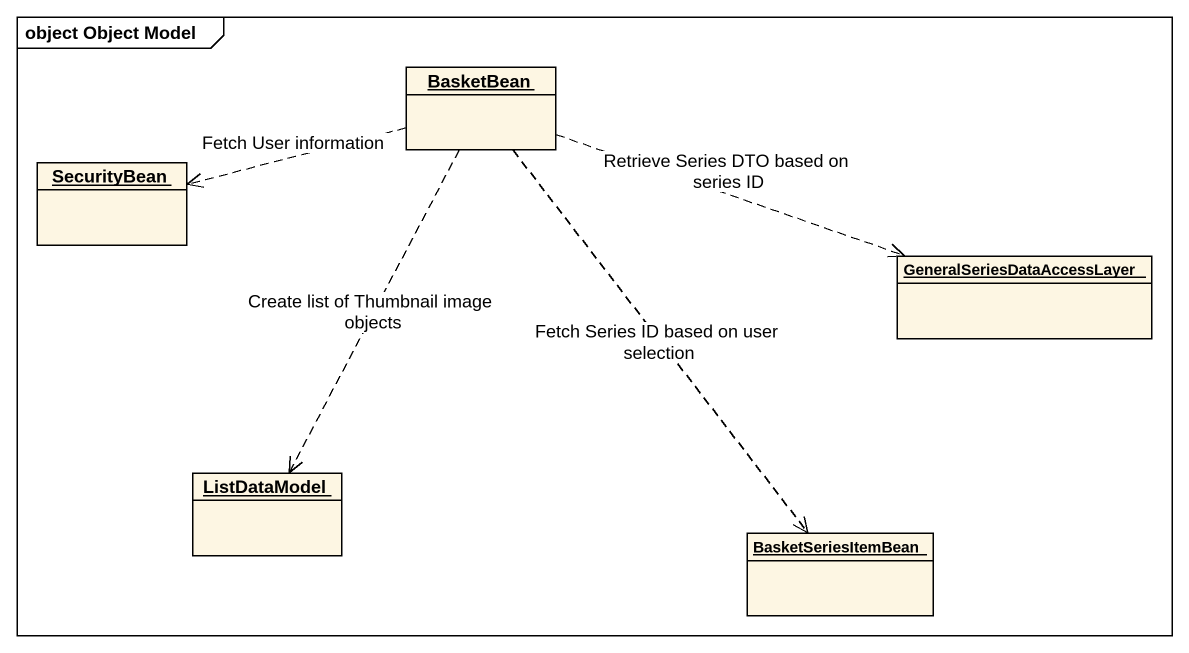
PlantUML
@startuml
mainframe object Object Model
hide circle
hide empty members
object BasketBean
object SecurityBean
object GeneralSeriesDataAccessLayer
object ListDataModel
object BasketSeriesItemBean
BasketBean .left.> SecurityBean : Fetch User information
BasketBean .right.> GeneralSeriesDataAccessLayer : Retrieve Series DTO based on series ID
BasketBean ..> ListDataModel : Create list of Thumbnail image objects
BasketBean ..> BasketSeriesItemBean : Fetch Series ID based on user selection
@enduml
